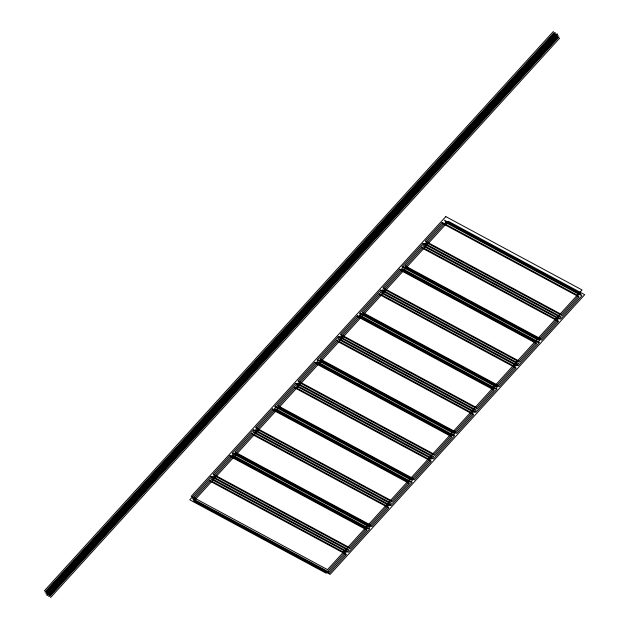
<?xml version="1.0" encoding="UTF-8"?>
<svg xmlns="http://www.w3.org/2000/svg" width="629" height="629" viewBox="0 0 629 629"><rect width="100%" height="100%" fill="white"/><g stroke="black" fill="none" stroke-linecap="round" stroke-linejoin="round"><path stroke-width="0.94" d="M44.321 590.835L553.394 31.45M44.974 592.031L554.047 32.637M46.137 591.818L555.21 32.425M45.634 593.218L554.707 33.824M46.79 593.005L555.863 33.62M46.287 594.405L555.36 35.02M47.953 592.793L557.247 33.801M47.45 594.193L556.523 34.807M46.947 595.592L556.02 36.207M48.606 593.98L557.679 34.595M48.103 595.38L557.176 35.995M49.266 595.176L558.34 35.782M48.763 596.575L557.837 37.182M49.919 596.363L558.992 36.969M50.579 597.55L559.653 38.165M444.326 220.126L580.591 293.468M444.986 221.314L581.251 294.655M445.788 216.604L191.255 496.297L327.52 569.638L582.053 289.945L445.788 216.604M210.998 476.515L189.793 499.819L326.058 573.161L347.263 549.848L210.998 476.515M230.088 455.538L213.121 474.18L349.386 547.521L366.353 528.871L230.088 455.538M253.424 429.898L232.211 453.202L368.476 526.544L389.689 503.239L253.424 429.898M272.514 408.921L255.547 427.563L391.812 500.904L408.779 482.262L272.514 408.921M295.85 383.281L274.637 406.586L410.902 479.927L432.115 456.623L295.85 383.281M314.94 362.304L297.965 380.954L434.23 454.287L451.205 435.645L314.94 362.304M338.268 336.664L317.055 359.977L453.32 433.31L474.533 410.006L338.268 336.664M357.358 315.687L340.391 334.337L476.656 407.671L493.623 389.029L357.358 315.687M380.694 290.048L359.481 313.36L495.746 386.693L516.959 363.389L380.694 290.048M399.785 269.07L382.817 287.72L519.082 361.062L536.05 342.412L399.785 269.07M423.113 243.431L401.907 266.743L538.172 340.085L559.378 316.772L423.113 243.431M442.203 222.454L425.235 241.104L561.5 314.445L578.468 295.795L442.203 222.454M209.536 480.029L192.568 498.679L328.833 572.02L345.801 553.371L209.536 480.029M212.72 476.538L210.597 478.866L346.862 552.207L348.985 549.872L212.72 476.538M230.749 456.725L213.781 475.375L350.046 548.708L367.014 530.066L230.749 456.725M233.933 453.226L231.81 455.561L368.075 528.895L370.198 526.567L233.933 453.226M251.962 433.42L234.987 452.062L371.252 525.404L388.227 506.754L251.962 433.42M255.138 429.921L253.023 432.249L389.288 505.59L391.403 503.263L255.138 429.921M273.167 410.108L256.2 428.758L392.465 502.091L409.432 483.449L273.167 410.108M276.351 406.609L274.228 408.944L410.493 482.286L412.616 479.951L276.351 406.609M294.38 386.804L277.413 405.446L413.678 478.787L430.645 460.137L294.38 386.804M297.564 383.305L295.441 385.632L431.706 458.973L433.829 456.646L297.564 383.305M315.593 363.491L298.626 382.141L434.891 455.475L451.858 436.833L315.593 363.491M318.777 360L316.654 362.328L452.919 435.669L455.042 433.334L318.777 360M336.806 340.187L319.839 358.829L456.104 432.17L473.071 413.528L336.806 340.187M339.99 336.688L337.867 339.023L474.132 412.357L476.255 410.029L339.99 336.688M358.019 316.874L341.044 335.524L477.309 408.866L494.284 390.216L358.019 316.874M361.195 313.384L359.08 315.711L495.345 389.052L497.46 386.717L361.195 313.384M379.224 293.57L362.257 312.22L498.522 385.553L515.489 366.911L379.224 293.57M382.408 290.071L380.286 292.406L516.551 365.74L518.673 363.413L382.408 290.071M400.437 270.266L383.47 288.908L519.735 362.249L536.702 343.599L400.437 270.266M403.621 266.767L401.499 269.094L537.764 342.435L539.886 340.108L403.621 266.767M421.65 246.953L404.683 265.603L540.948 338.937L557.915 320.295L421.65 246.953M424.834 243.454L422.712 245.79L558.977 319.131L561.099 316.796L424.834 243.454M442.863 223.649L425.896 242.291L562.161 315.632L579.128 296.982L442.863 223.649M210.196 481.224L193.221 499.866L329.486 573.208L346.461 554.558L210.196 481.224M233.524 455.585L212.311 478.889L348.576 552.231L369.789 528.918L233.524 455.585M252.614 434.608L235.647 453.25L371.912 526.591L388.879 507.941L252.614 434.608M275.95 408.968L254.737 432.272L391.002 505.614L412.215 482.309L275.95 408.968M295.04 387.991L278.073 406.633L414.338 479.974L431.305 461.332L295.04 387.991M318.368 362.351L297.163 385.656L433.428 458.997L454.633 435.693L318.368 362.351M337.459 341.374L320.491 360.024L456.756 433.357L473.723 414.715L337.459 341.374M360.794 315.734L339.581 339.047L475.846 412.38L497.059 389.076L360.794 315.734M379.885 294.757L362.917 313.407L499.182 386.741L516.15 368.099L379.885 294.757M403.213 269.118L382.007 292.43L518.272 365.763L539.478 342.459L403.213 269.118M422.311 248.141L405.335 266.79L541.6 340.132L558.576 321.482L422.311 248.141M445.639 222.501L424.426 245.813L560.691 319.155L581.904 295.842L445.639 222.501M448.414 221.361L193.881 501.054L330.146 574.395L584.679 294.702L448.414 221.361"/></g></svg>
